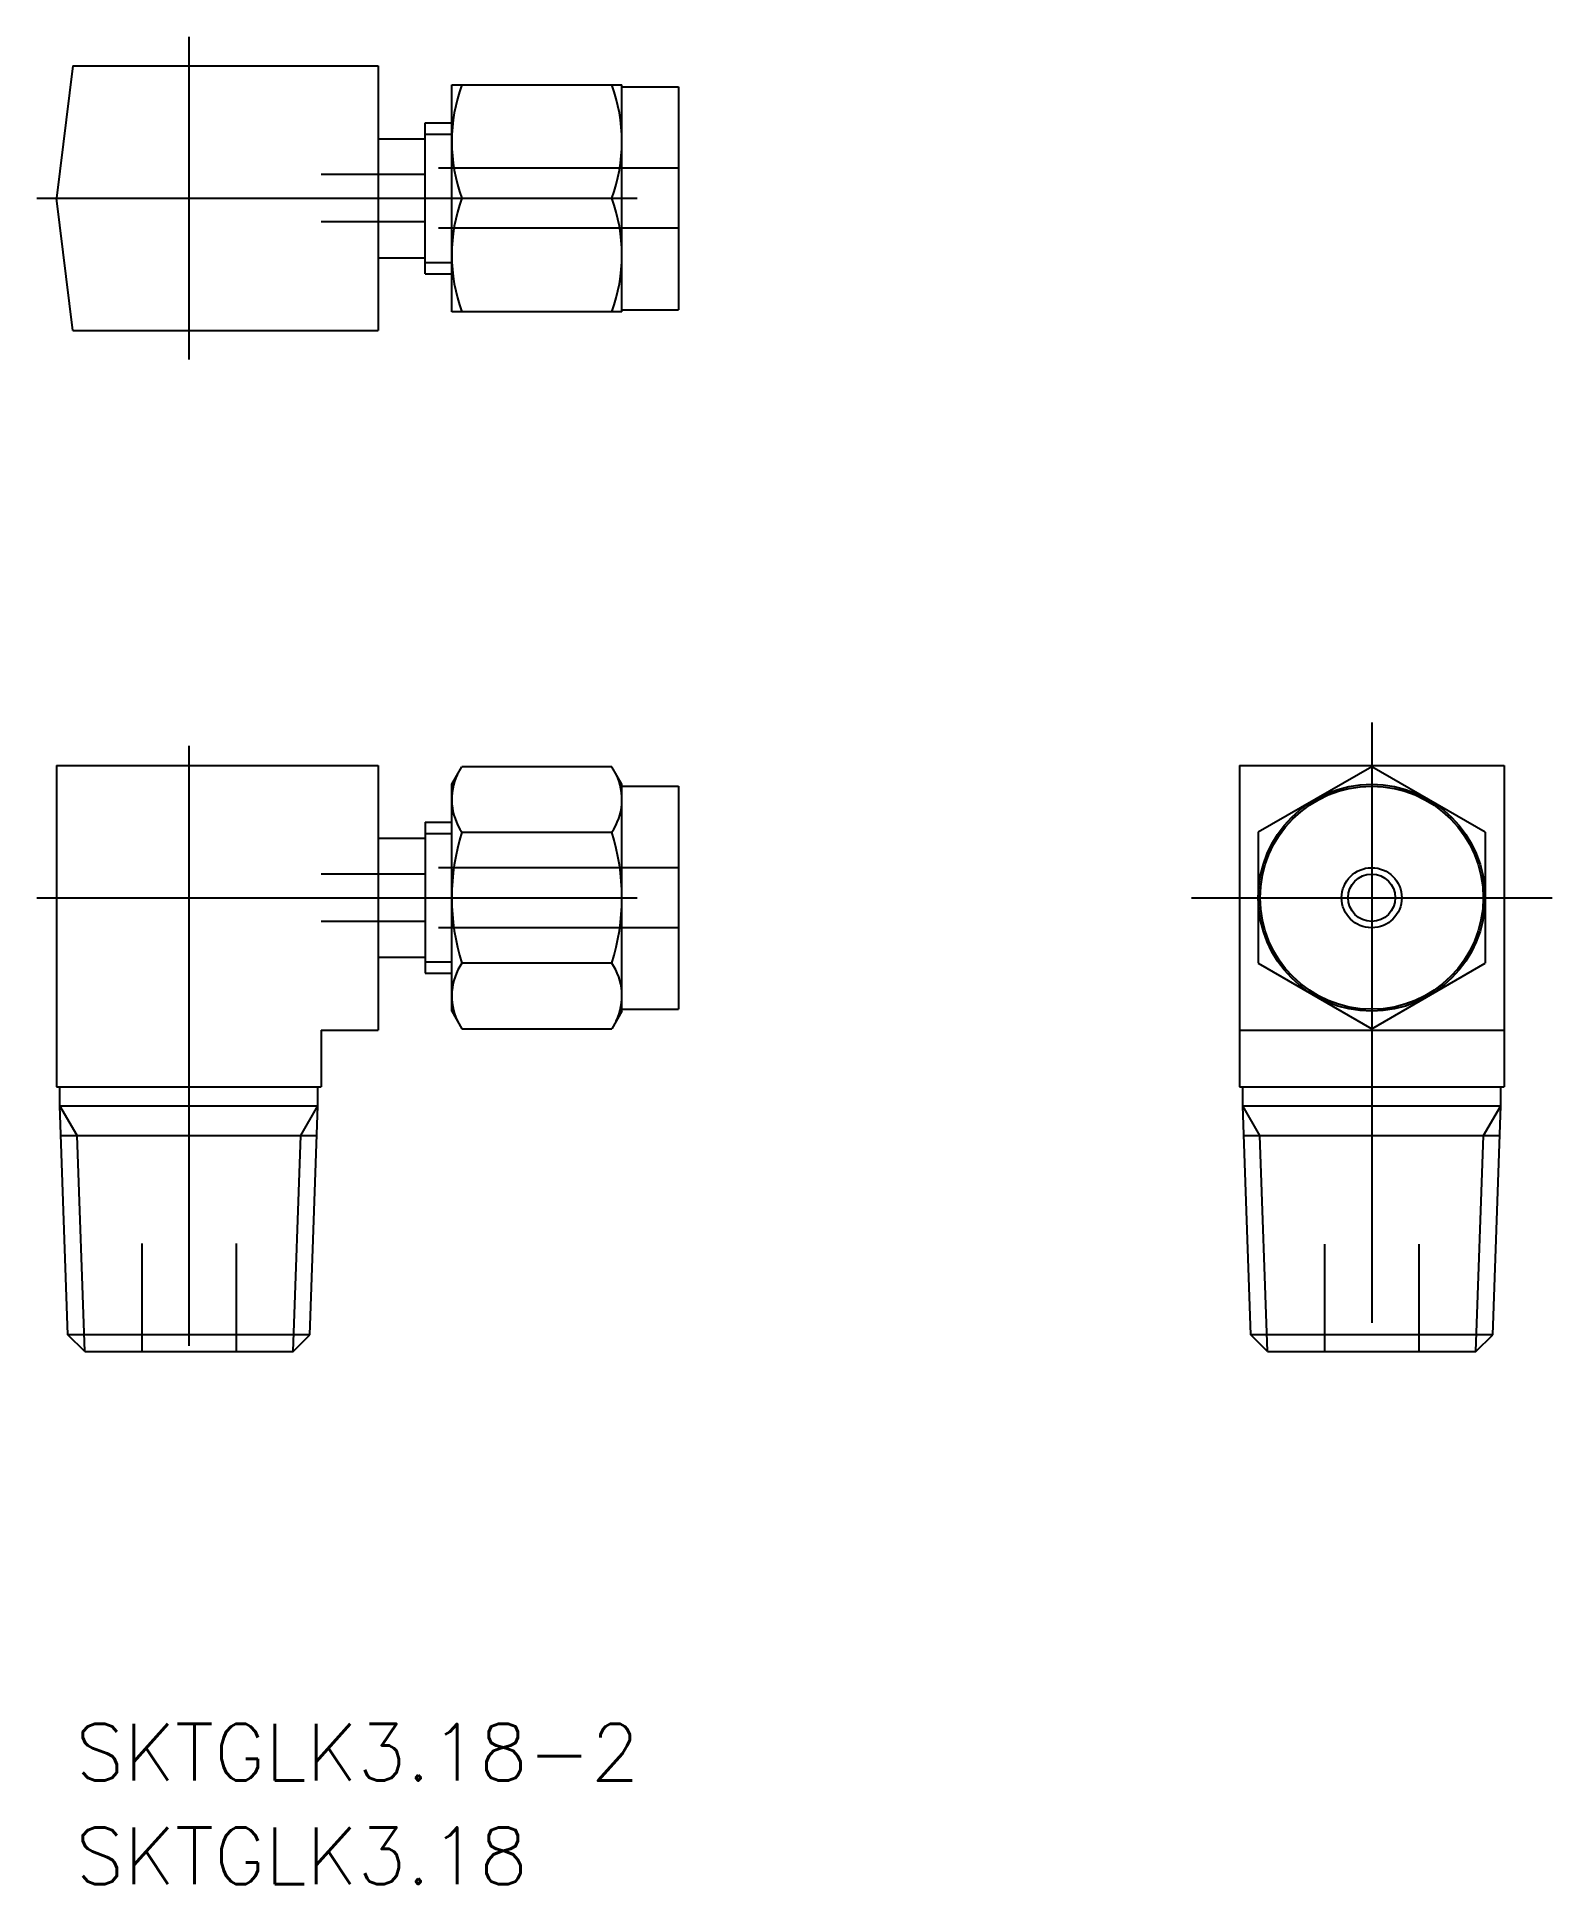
# Model space of a CAD drawing. Extents: x -8 to 72.1, y -52.2 to 45.5.
import ezdxf

# ---------------------------------------------------------------- set-up
doc = ezdxf.new("R2010")
doc.units = 0
doc.linetypes.add('CENTER', pattern=[50.8, 31.75, -6.35, 6.35, -6.35])
doc.linetypes.add('DASHED', pattern=[19.05, 12.7, -6.35])
doc.layers.get('0').update_dxf_attribs({"linetype": 'CONTINUOUS'})
doc.layers.add('CENTER', color=1, linetype='CENTER')
doc.styles.get("Standard").update_dxf_attribs({"font": 'txt.shx', "height": 3, "bigfont": 'bigfont.shx'})

# ---------------------------------------------------------------- blocks, each defined once
blk = doc.blocks.new('*U9')
at = {"color": 7, "linetype": 'CONTINUOUS'}
blk.add_text('SKTGLK3.18-2', height=3, dxfattribs=at).set_placement((-6, -46.697))
blk = doc.blocks.new('*U10')
at = {"color": 7, "linetype": 'CONTINUOUS'}
blk.add_text('SKTGLK3.18', height=3, dxfattribs=at).set_placement((-6, -52.171))

msp = doc.modelspace()

# ---------------------------------------------------------------- linework, layer by layer
at = {"color": 7, "linetype": 'CONTINUOUS'}
for p, q in [((-6.141, 44), (-7, 37)), ((-6.141, 44), (10, 44)), ((10, 44), (10, 30)), ((13.9, 31), (13.9, 43)), ((13.9, 43), (22.9, 43)), ((22.9, 31), (22.9, 43)), ((22.9, 42.9), (25.9, 42.9)), ((25.9, 42.9), (25.9, 31.1)), ((10, 40.15), (12.5, 40.15)), ((12.5, 33.009), (12.5, 40.992)), ((12.5, 40.992), (13.9, 40.992)), ((-6.141, 30), (-7, 37)), ((14.436, 37), (22.364, 37)), ((10, 33.85), (12.5, 33.85)), ((12.5, 33.009), (13.9, 33.009)), ((22.9, 31), (13.9, 31)), ((22.9, 31.1), (25.9, 31.1)), ((-6.141, 30), (10, 30)), ((-7, 7), (10, 7)), ((-7, 7), (-7, -10)), ((10, 7), (10, -7)), ((13.9, 6), (14.436, 6.928)), ((22.364, 6.928), (14.436, 6.928)), ((22.9, 6), (22.364, 6.928)), ((55.559, 7), (55.559, -10)), ((55.559, 7), (69.559, 7)), ((62.559, 6.928), (56.559, 3.464)), ((68.559, 3.464), (62.559, 6.928)), ((69.559, 7), (69.559, -10)), ((13.9, -6), (13.9, 6)), ((22.9, -6), (22.9, 6)), ((22.9, 5.9), (25.9, 5.9)), ((25.9, 5.9), (25.9, -5.9)), ((12.5, 3.992), (13.9, 3.992)), ((12.5, 3.992), (12.5, -3.992)), ((10, 3.15), (12.5, 3.15)), ((14.436, 3.464), (22.364, 3.464)), ((56.559, 3.464), (56.559, -3.464)), ((68.559, 3.464), (68.559, -3.464)), ((10, -3.15), (12.5, -3.15)), ((22.364, -3.464), (14.436, -3.464)), ((56.559, -3.464), (62.559, -6.928)), ((62.559, -6.928), (68.559, -3.464)), ((12.5, -3.992), (13.9, -3.992)), ((13.9, -6), (14.436, -6.928)), ((22.9, -6), (22.364, -6.928)), ((22.9, -5.9), (25.9, -5.9)), ((7, -7), (10, -7)), ((7, -7), (7, -10)), ((14.436, -6.928), (22.364, -6.928)), ((55.559, -7), (69.559, -7)), ((-7, -10), (7, -10)), ((-6.823, -11), (-6.823, -10)), ((6.823, -11), (6.823, -10)), ((55.559, -10), (69.559, -10)), ((55.736, -11), (55.736, -10)), ((69.381, -11), (69.381, -10)), ((-6.4, -23.113), (-6.823, -11)), ((-6.823, -11), (6.823, -11)), ((6.4, -23.113), (6.823, -11)), ((56.159, -23.113), (55.736, -11)), ((55.736, -11), (69.381, -11)), ((68.958, -23.113), (69.381, -11)), ((-6.767, -12.578), (6.767, -12.578)), ((55.791, -12.578), (69.326, -12.578)), ((6.4, -23.113), (-6.4, -23.113)), ((-5.513, -24), (-6.4, -23.113)), ((5.513, -24), (6.4, -23.113)), ((68.958, -23.113), (56.159, -23.113)), ((57.046, -24), (56.159, -23.113)), ((68.071, -24), (68.958, -23.113)), ((-5.513, -24), (5.513, -24)), ((-5.021, -24), (5.021, -24)), ((57.046, -24), (68.071, -24)), ((57.538, -24), (67.58, -24))]:
    msp.add_line(p, q, dxfattribs=at)
at = {"color": 3, "linetype": 'CONTINUOUS'}
for p, q in [((12.5, 40.396), (13.9, 40.396)), ((12.5, 33.604), (13.9, 33.604)), ((12.5, 3.396), (13.9, 3.396)), ((12.5, -3.396), (13.9, -3.396)), ((-5.911, -12.578), (-6.823, -11)), ((5.911, -12.578), (6.823, -11)), ((56.647, -12.578), (55.736, -11)), ((68.47, -12.578), (69.381, -11)), ((-5.513, -24), (-5.911, -12.578)), ((5.513, -24), (5.911, -12.578)), ((57.046, -24), (56.647, -12.578)), ((68.071, -24), (68.47, -12.578))]:
    msp.add_line(p, q, dxfattribs=at)
at = {"color": 3, "linetype": 'DASHED'}
for p, q in [((12.5, 38.25), (7, 38.25)), ((25.9, 38.59), (12.5, 38.59)), ((12.5, 35.75), (7, 35.75)), ((25.9, 35.41), (12.5, 35.41)), ((12.5, 1.25), (7, 1.25)), ((25.9, 1.59), (12.5, 1.59)), ((12.5, -1.25), (7, -1.25)), ((25.9, -1.59), (12.5, -1.59)), ((-2.5, -18.289), (-2.5, -24)), ((2.5, -18.289), (2.5, -24)), ((60.059, -18.325), (60.059, -24.036)), ((65.059, -18.325), (65.059, -24.036))]:
    msp.add_line(p, q, dxfattribs=at)
at = {"color": 7, "linetype": 'CONTINUOUS'}
for radius in [6, 5.9, 1.59, 1.25]:
    msp.add_circle((62.559, 0), radius, dxfattribs=at)
for centre, radius, start, end in [((22.565, 40), 8.665, 159.74384, 200.25616), ((14.235, 40), 8.665, 339.74384, 20.25616), ((22.565, 34), 8.665, 159.74384, 200.25616), ((14.235, 34), 8.665, 339.74384, 20.25616), ((16.967, 5.196), 3.067, 154.38425, 214.38425), ((19.833, 5.196), 3.067, 325.61575, 25.61575), ((25.364, 0), 11.464, 162.41205, 197.58795), ((11.436, 0), 11.464, 342.41205, 17.58795), ((16.967, -5.196), 3.067, 145.61575, 205.61575), ((19.833, -5.196), 3.067, 334.38425, 34.38425)]:
    msp.add_arc(centre, radius, start, end, dxfattribs=at)
at = {"layer": 'CENTER', "color": 1, "linetype": 'CENTER'}
for p, q in [((0, 45.533), (0, 28.467)), ((-8.042, 37), (28.446, 37)), ((62.559, 9.265), (62.559, -26.036)), ((0, 8.042), (0, -26)), ((-8.042, 0), (28.683, 0)), ((53.019, 0), (72.099, 0))]:
    msp.add_line(p, q, dxfattribs=at)

# ---------------------------------------------------------------- block references
at = {"color": 7, "linetype": 'CONTINUOUS'}
for name in ['*U9', '*U10']:
    msp.add_blockref(name, (0, 0), dxfattribs=at)

doc.saveas('drawing.dxf')
